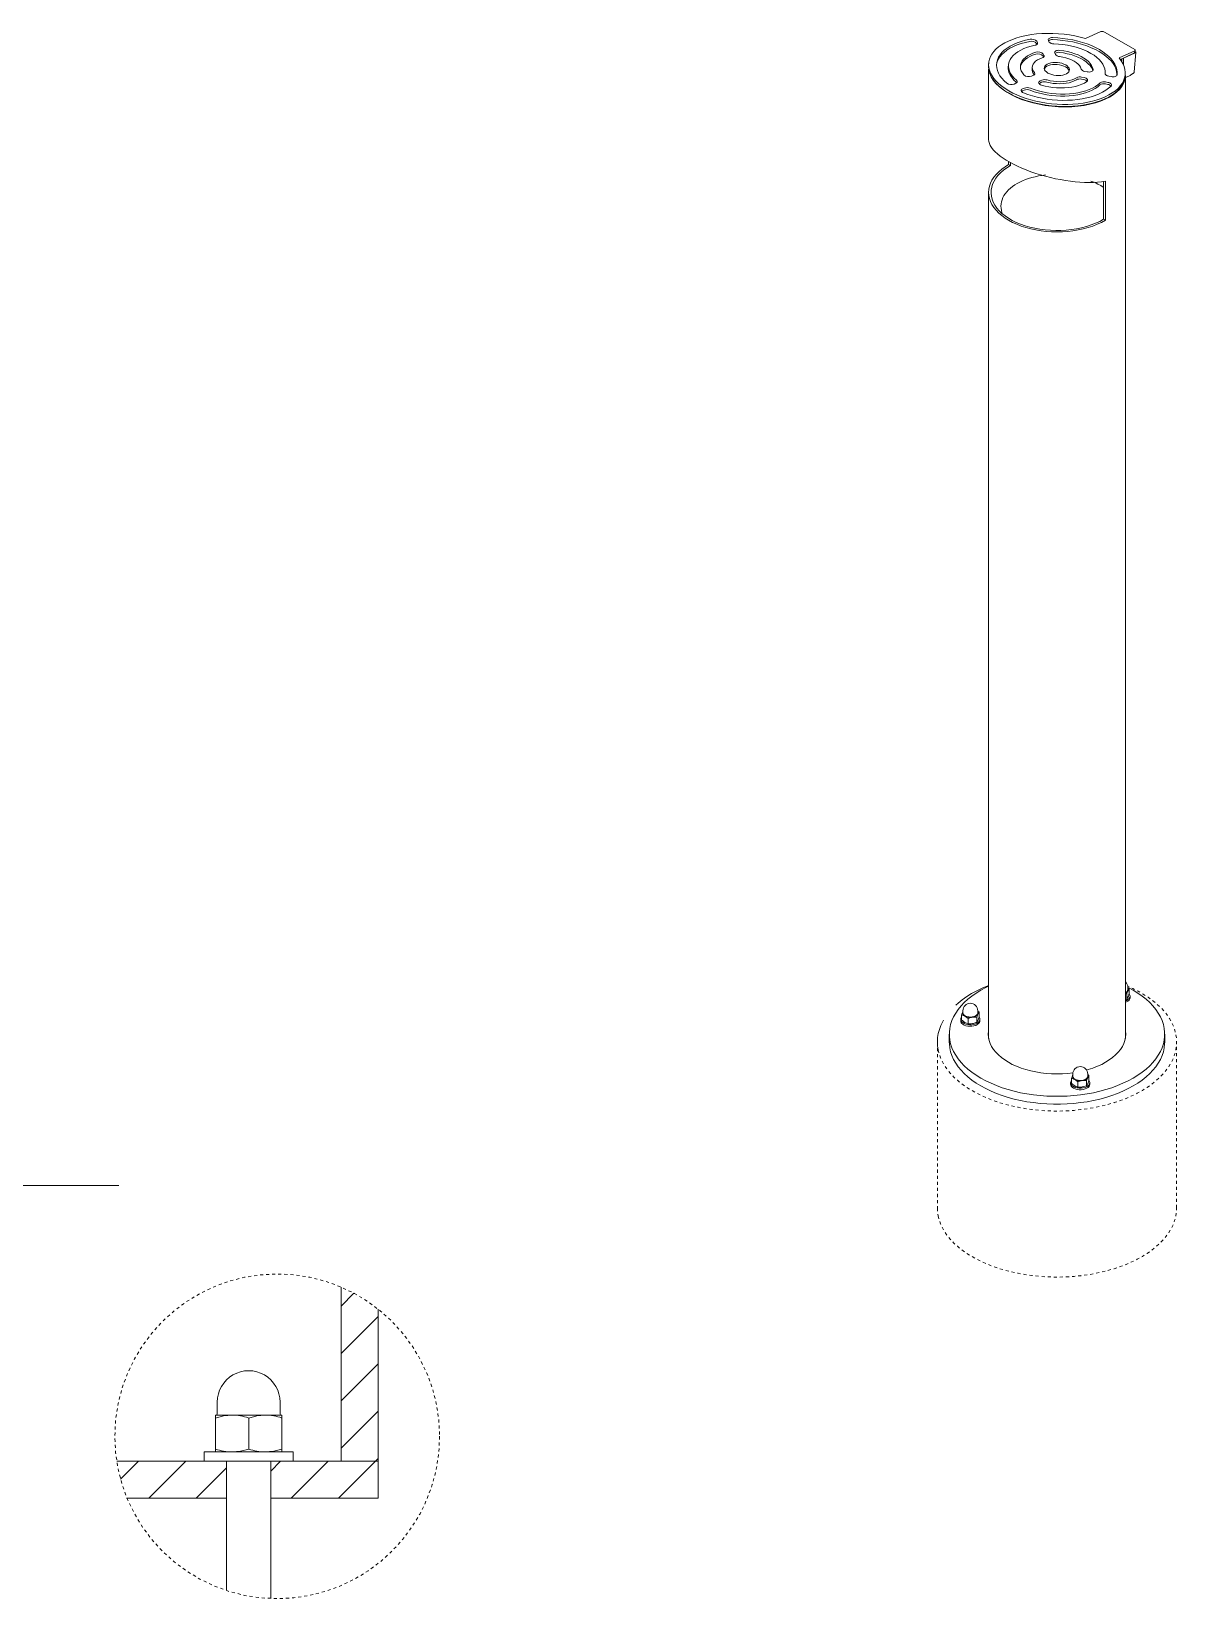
# Model space of a CAD drawing. Header units: inches. Extents: x -7.6 to 77.9, y -2.7 to 63.8.
# Drawn here: x 40.2 to 77.9, y 8 to 59.6 of the extents above; entities that cross this region are included whole.
import ezdxf

# ---------------------------------------------------------------- set-up
doc = ezdxf.new("R2010")
doc.units = ezdxf.units.IN
doc.linetypes.add('HIDDEN', pattern=[1.905, 1.27, -0.635])
doc.layers.add('ZANO_R', color=7, linetype='Continuous', lineweight=0)
doc.layers.add('ZANO_R_przerywana', color=250, linetype='HIDDEN', lineweight=0)

msp = doc.modelspace()

# ---------------------------------------------------------------- linework, layer by layer
at = {"layer": 'ZANO_R'}
for p, q in [((75.38351, 59.55541), (74.87152, 59.32172)), ((76.51539, 58.94253), (75.49892, 59.52933)), ((73.28438, 59.1291), (73.26876, 59.1599)), ((73.29548, 59.18589), (73.27455, 59.22716)), ((73.50881, 58.76534), (73.48688, 58.80857)), ((73.65336, 59.25623), (73.67429, 59.21496)), ((73.86569, 58.83765), (73.88762, 58.79442)), ((75.98458, 58.67916), (76.49657, 58.91285)), ((76.02174, 58.63151), (76.49078, 58.84559)), ((76.49049, 58.84223), (76.12527, 58.67519)), ((76.47803, 58.21975), (76.53343, 58.86293)), ((76.48244, 58.84687), (76.49049, 58.84223)), ((76.49078, 58.84559), (76.49657, 58.91285)), ((71.69188, 58.51085), (71.68608, 58.44359)), ((71.68942, 58.31073), (71.68942, 55.99597)), ((72.34272, 58.4548), (72.33693, 58.38753)), ((73.12687, 58.38726), (73.12108, 58.32)), ((73.49771, 58.70855), (73.48109, 58.74131)), ((76.06964, 58.65337), (76.06967, 58.56042)), ((76.12182, 58.67719), (76.12527, 58.67519)), ((76.12527, 58.67519), (76.12535, 58.45402)), ((72.52947, 57.82127), (72.58594, 57.84704)), ((73.10217, 58.08267), (73.16132, 58.10966)), ((73.18965, 58.12801), (73.18802, 58.13011)), ((73.43379, 57.88176), (73.37465, 57.85477)), ((73.43959, 57.94902), (73.38044, 57.92203)), ((74.82409, 57.96602), (74.74301, 57.98225)), ((74.82988, 58.03328), (74.7488, 58.04951)), ((74.84934, 58.23923), (74.93042, 58.22299)), ((75.5213, 58.16762), (75.52244, 58.18093)), ((75.60912, 57.80883), (75.53172, 57.82433)), ((75.61492, 57.87609), (75.53752, 57.89159)), ((75.63806, 58.08131), (75.71546, 58.06581)), ((76.17573, 58.0668), (76.18152, 58.13406)), ((76.18742, 26.41368), (76.18742, 58.10304)), ((76.25012, 58.05727), (76.32519, 58.09153)), ((76.35487, 58.10876), (76.432, 58.16306)), ((72.85841, 57.61914), (72.80194, 57.59337)), ((72.8642, 57.6864), (72.80774, 57.66063)), ((72.34814, 55.17428), (72.34814, 55.26615)), ((72.40379, 55.14215), (72.40379, 55.23473)), ((72.34814, 55.17428), (72.40379, 55.14215)), ((71.68942, 54.25623), (71.68942, 26.41368)), ((75.47305, 54.61456), (75.47305, 53.3703)), ((75.5287, 53.33817), (75.5287, 54.62349)), ((75.47305, 53.3703), (75.5287, 53.33817)), ((76.18742, 27.88275), (76.23426, 27.88343)), ((76.23426, 27.88343), (76.23426, 27.71188)), ((76.27136, 28.02651), (76.27136, 28.09496)), ((76.31071, 28.04813), (76.27136, 28.07787)), ((76.31071, 28.04813), (76.31071, 27.87658)), ((76.23426, 27.71188), (76.18742, 27.69851)), ((76.34023, 27.76238), (76.34023, 27.81379)), ((70.77272, 27.04999), (70.77272, 26.99857)), ((70.80225, 27.19606), (70.80225, 27.02451)), ((70.80225, 27.19606), (70.90667, 27.15443)), ((70.84159, 27.33115), (70.84159, 27.26271)), ((71.0111, 26.90394), (70.90667, 26.94557)), ((71.0111, 27.0755), (71.0111, 26.90394)), ((71.2964, 27.11963), (71.33462, 27.22063)), ((71.2964, 27.11963), (71.2964, 26.94807)), ((71.3335, 27.26271), (71.3335, 27.33115)), ((71.37284, 27.28433), (71.3335, 27.31407)), ((71.37284, 27.11277), (71.33462, 27.01177)), ((71.37284, 27.28433), (71.37284, 27.11277)), ((71.40237, 26.99857), (71.40237, 27.04999)), ((70.39669, 26.55759), (70.39669, 26.30052)), ((71.68942, 26.44443), (71.68663, 26.42906)), ((76.19021, 26.42906), (76.18742, 26.44443)), ((77.48015, 26.30052), (77.48015, 26.55759)), ((74.38749, 24.96323), (74.38749, 24.91181)), ((74.41701, 25.1093), (74.41701, 24.93775)), ((74.45636, 25.24439), (74.45636, 25.17595)), ((74.62587, 24.98874), (74.76851, 25.02946)), ((74.62587, 24.98874), (74.62587, 24.81718)), ((74.91116, 24.86131), (74.76851, 24.82059)), ((74.91116, 25.03287), (74.94939, 25.13387)), ((74.91116, 25.03287), (74.91116, 24.86131)), ((74.94826, 25.17595), (74.94826, 25.24439)), ((74.98761, 25.02601), (74.94939, 24.92501)), ((74.98761, 25.19757), (74.98761, 25.02601)), ((75.01713, 24.91181), (75.01713, 24.96323)), ((19.78365, 21.5819), (43.07655, 21.5819)), ((50.38921, 18.23861), (50.38921, 12.50727)), ((50.38921, 17.61315), (50.81172, 18.03565)), ((50.38921, 16.05387), (51.60466, 17.26931)), ((51.60466, 17.51547), (51.60466, 12.50727)), ((50.38921, 14.49458), (51.60466, 15.71002)), ((46.31748, 14.45198), (46.31748, 14.05696)), ((48.38373, 14.05696), (48.38373, 14.45198)), ((46.2567, 13.92887), (46.2567, 14.02657)), ((46.80365, 14.02657), (46.2567, 14.02657)), ((46.2567, 13.92887), (46.52467, 13.99976)), ((46.2567, 13.92887), (46.2567, 12.90883)), ((46.52467, 13.99976), (46.80365, 14.02657)), ((47.89755, 14.02657), (46.80365, 14.02657)), ((47.3506, 13.92887), (47.61857, 13.99976)), ((47.3506, 13.92887), (47.3506, 12.90883)), ((47.61857, 13.99976), (47.89755, 14.02657)), ((48.4445, 14.02657), (47.89755, 14.02657)), ((48.4445, 13.92887), (48.4445, 14.02657)), ((48.4445, 13.92887), (48.4445, 12.90883)), ((50.38921, 12.93529), (51.60466, 14.15074)), ((46.2567, 12.81113), (46.2567, 12.90883)), ((47.3506, 12.90883), (47.08264, 12.83795)), ((48.4445, 12.90883), (48.17653, 12.83795)), ((48.4445, 12.81113), (48.4445, 12.90883)), ((43.01069, 12.50999), (46.62134, 12.50727)), ((43.13651, 11.91973), (43.72664, 12.50986)), ((44.06789, 11.29182), (45.28453, 12.50847)), ((45.89207, 12.81113), (45.89207, 12.50727)), ((48.80913, 12.81113), (45.89207, 12.81113)), ((48.80913, 12.50727), (45.89207, 12.50727)), ((46.62134, 11.29182), (46.62134, 12.50727)), ((46.62134, 12.50727), (46.62134, 8.25217)), ((47.08264, 12.83795), (46.80365, 12.81113)), ((48.17653, 12.83795), (47.89755, 12.81113)), ((48.07987, 11.29182), (48.07987, 12.50727)), ((48.07987, 12.50727), (51.60466, 12.50727)), ((48.07987, 12.50727), (48.07987, 7.98908)), ((48.07987, 12.18524), (48.4019, 12.50727)), ((48.74574, 11.29182), (49.96119, 12.50727)), ((48.80913, 12.50727), (48.80913, 12.81113)), ((50.30503, 11.29182), (51.52047, 12.50727)), ((51.60466, 12.50727), (50.38921, 12.50727)), ((51.52047, 12.50727), (51.60466, 12.59145)), ((45.62717, 11.29182), (46.62134, 12.28599)), ((46.62134, 11.29182), (43.3269, 11.29182)), ((51.60466, 11.29182), (48.07987, 11.29182))]:
    msp.add_line(p, q, dxfattribs=at)
at = {"layer": 'ZANO_R', "flags": 128}
for points in [[(74.87152, 59.32172), (74.70193, 59.36708), (74.52751, 59.4056), (74.34939, 59.43704), (74.16871, 59.46119), (73.98663, 59.47789), (73.80434, 59.48704), (73.62301, 59.48858), (73.4438, 59.4825), (73.26787, 59.46884), (73.09636, 59.44769), (72.93036, 59.41918), (72.77095, 59.38349), (72.61917, 59.34086), (72.47597, 59.29156), (72.3423, 59.23592)], [(73.79391, 59.3495), (73.7599, 59.34844), (73.72807, 59.34348), (73.69996, 59.33485), (73.67695, 59.32298), (73.66014, 59.30843), (73.65035, 59.29191), (73.64805, 59.27423), (73.65336, 59.25623)], [(75.91233, 58.12656), (75.91603, 58.2137), (75.90532, 58.3016), (75.88028, 58.38962), (75.84108, 58.47712), (75.78802, 58.56346), (75.72148, 58.64802), (75.64194, 58.73018), (75.54998, 58.80934), (75.44627, 58.88493), (75.33157, 58.9564), (75.2067, 59.02324), (75.07257, 59.08494), (74.93016, 59.14108), (74.7805, 59.19123), (74.62468, 59.23504), (74.46384, 59.27219), (74.29913, 59.3024), (74.13176, 59.32546), (73.96295, 59.34119), (73.79391, 59.3495)], [(72.3423, 59.23592), (72.22311, 59.17645), (72.11445, 59.11168), (72.01701, 59.04202), (71.93138, 58.9679), (71.85808, 58.88977), (71.79758, 58.80811), (71.75024, 58.72344), (71.71635, 58.63626), (71.69612, 58.54711), (71.68969, 58.45656), (71.69708, 58.36515), (71.71826, 58.27344), (71.75309, 58.18202), (71.80135, 58.09143), (71.86276, 58.00223), (71.93692, 57.91498), (72.02339, 57.83022), (72.12163, 57.74846), (72.23104, 57.67021), (72.35094, 57.59596), (72.48058, 57.52615), (72.61918, 57.46123), (72.76588, 57.40159), (72.91977, 57.3476), (73.07991, 57.29958), (73.2453, 57.25785), (73.41493, 57.22266), (73.58775, 57.19421), (73.7627, 57.17269), (73.93869, 57.15824), (74.11465, 57.15093), (74.28948, 57.15082), (74.46211, 57.1579), (74.63148, 57.17214), (74.79654, 57.19343), (74.95628, 57.22166), (75.1097, 57.25665), (75.25586, 57.29819), (75.39387, 57.346), (75.52286, 57.39981)], [(73.05346, 59.29266), (72.9052, 59.26001), (72.76441, 59.2205), (72.6321, 59.17444), (72.50924, 59.12216), (72.39672, 59.06403), (72.29536, 59.00049), (72.2059, 58.93198), (72.12898, 58.85901), (72.06516, 58.78211), (72.01491, 58.70183), (71.9786, 58.61877), (71.95648, 58.53352), (71.94871, 58.4467), (71.95537, 58.35895), (71.97638, 58.2709), (72.01161, 58.18319), (72.0608, 58.09646), (72.12358, 58.01133), (72.19951, 57.92844), (72.28803, 57.84837)], [(73.04767, 59.2254), (72.89941, 59.19275), (72.75861, 59.15324), (72.62631, 59.10718), (72.50345, 59.0549), (72.39093, 58.99677), (72.28957, 58.93322), (72.2001, 58.86472), (72.12318, 58.79175), (72.05937, 58.71485), (72.00912, 58.63457), (71.9728, 58.55151), (71.95068, 58.46626), (71.94883, 58.45484)], [(72.60553, 57.9478), (72.52913, 58.01883), (72.46506, 58.0925), (72.41387, 58.16814), (72.37602, 58.24509), (72.35185, 58.32269), (72.34155, 58.40024), (72.34524, 58.47707), (72.36286, 58.5525), (72.39427, 58.62588), (72.4392, 58.69654), (72.49724, 58.76388), (72.56788, 58.8273), (72.65051, 58.88625), (72.74441, 58.9402), (72.84874, 58.98869), (72.96259, 59.03129), (73.08496, 59.06762), (73.21477, 59.09737)], [(73.24538, 58.86912), (73.14357, 58.83436), (73.05094, 58.79359), (72.96857, 58.74728), (72.8974, 58.69598), (72.83828, 58.64028), (72.79188, 58.58083), (72.75876, 58.51833), (72.73928, 58.45349), (72.73369, 58.38707), (72.74204, 58.31985), (72.76424, 58.25261), (72.80003, 58.18612), (72.84899, 58.12117)], [(73.23959, 58.80186), (73.13778, 58.7671), (73.04515, 58.72632), (72.96277, 58.68002), (72.89161, 58.62872), (72.83249, 58.57302), (72.78609, 58.51357), (72.75296, 58.45106), (72.73369, 58.38724)], [(73.21477, 59.09737), (73.23757, 59.1032), (73.25764, 59.11111), (73.2744, 59.12086), (73.28736, 59.13217), (73.29613, 59.1447), (73.30048, 59.15809), (73.30026, 59.17196), (73.29548, 59.18589)], [(75.91063, 58.11889), (75.91024, 58.14644), (75.89953, 58.23434), (75.87448, 58.32236), (75.83529, 58.40986), (75.78223, 58.4962), (75.71569, 58.58076), (75.63615, 58.66292), (75.54419, 58.74208), (75.44048, 58.81767), (75.32578, 58.88914), (75.20091, 58.95598), (75.06678, 59.01768), (74.92437, 59.07382), (74.77471, 59.12397), (74.61889, 59.16778), (74.45805, 59.20493), (74.29334, 59.23514), (74.12597, 59.25819), (73.95715, 59.27393), (73.78812, 59.28223)], [(73.8354, 59.145), (73.98453, 59.13667), (74.13321, 59.12114), (74.28012, 59.09856), (74.42398, 59.06912), (74.56352, 59.03308), (74.69752, 58.99076), (74.82481, 58.94253), (74.94425, 58.88882), (75.05482, 58.83009), (75.15552, 58.76686), (75.24548, 58.69968), (75.32391, 58.62916), (75.39013, 58.55589), (75.44353, 58.48054), (75.48367, 58.40376), (75.51019, 58.32623), (75.52285, 58.24862), (75.52154, 58.17162)], [(74.02996, 58.92934), (73.99247, 58.93097), (73.95639, 58.92793), (73.92379, 58.92039), (73.89652, 58.9088), (73.87615, 58.8938), (73.86383, 58.87626), (73.86028, 58.85718), (73.86569, 58.83765)], [(75.11507, 58.25796), (75.1031, 58.29608), (75.07129, 58.36287), (75.02616, 58.42835), (74.96824, 58.49177), (74.89821, 58.55238), (74.81688, 58.60948), (74.7252, 58.66241), (74.62423, 58.71055), (74.51515, 58.75333), (74.39922, 58.79027), (74.2778, 58.82094), (74.1523, 58.84497), (74.02417, 58.86208)], [(75.12703, 58.29602), (75.1089, 58.36334), (75.07708, 58.43013), (75.03195, 58.49561), (74.97403, 58.55903), (74.904, 58.61964), (74.82267, 58.67674), (74.73099, 58.72967), (74.63002, 58.77781), (74.52094, 58.82059), (74.40501, 58.85753), (74.28359, 58.8882), (74.15809, 58.91223), (74.02996, 58.92934)], [(71.68608, 58.44359), (71.6839, 58.3893), (71.69129, 58.29789), (71.71247, 58.20618), (71.74729, 58.11476), (71.79556, 58.02416), (71.85696, 57.93497), (71.93113, 57.84772), (72.0176, 57.76296), (72.11584, 57.6812), (72.22525, 57.60295), (72.34514, 57.52869), (72.47479, 57.45889), (72.61339, 57.39397), (72.76009, 57.33433), (72.91398, 57.28033), (73.07411, 57.23232), (73.23951, 57.19059), (73.40914, 57.15539), (73.58196, 57.12695), (73.7569, 57.10543), (73.9329, 57.09098), (74.10885, 57.08367), (74.28369, 57.08356), (74.45632, 57.09064), (74.62569, 57.10487), (74.79075, 57.12617), (74.95048, 57.1544), (75.1039, 57.18939), (75.25007, 57.23092), (75.38807, 57.27874), (75.51707, 57.33255)], [(72.59974, 57.88054), (72.52334, 57.95157), (72.45926, 58.02524), (72.40808, 58.10088), (72.37023, 58.17783), (72.34605, 58.25543), (72.33576, 58.33298), (72.33693, 58.38753)], [(73.19382, 58.19737), (73.15713, 58.25235), (73.13443, 58.30851), (73.12612, 58.36484), (73.13234, 58.42032), (73.15299, 58.47396), (73.1877, 58.52478), (73.23584, 58.57187), (73.29653, 58.61438), (73.3687, 58.65155), (73.45102, 58.6827)], [(73.45102, 58.6827), (73.46873, 58.68952), (73.48395, 58.69777), (73.49634, 58.70726), (73.50564, 58.71779), (73.51163, 58.72912), (73.51418, 58.741), (73.51323, 58.75317), (73.50881, 58.76534)], [(73.64061, 58.1846), (73.69952, 58.15573), (73.76637, 58.13238), (73.83888, 58.11534), (73.91459, 58.10521), (73.9909, 58.10231), (74.06523, 58.10676), (74.13504, 58.11839), (74.19796, 58.13682), (74.25184, 58.16141), (74.29485, 58.19133), (74.32552, 58.22556), (74.34281, 58.26293), (74.34613, 58.30218), (74.33537, 58.34195), (74.31089, 58.38091), (74.27353, 58.41772), (74.22456, 58.45113), (74.16564, 58.48), (74.09879, 58.50335), (74.02628, 58.52039), (73.95058, 58.53052), (73.87426, 58.53342), (73.79993, 58.52897), (73.73012, 58.51734), (73.6672, 58.49891), (73.61332, 58.47432), (73.57032, 58.4444), (73.53964, 58.41017), (73.52235, 58.3728), (73.51903, 58.33355), (73.5298, 58.29378), (73.55427, 58.25482), (73.59163, 58.21801), (73.64061, 58.1846)], [(74.33812, 58.24906), (74.32957, 58.27469), (74.3051, 58.31365), (74.26773, 58.35046), (74.21876, 58.38387), (74.15985, 58.41274), (74.093, 58.43609), (74.02049, 58.45313), (73.94478, 58.46326), (73.86847, 58.46616), (73.79414, 58.46171), (73.72433, 58.45008), (73.66141, 58.43165), (73.60753, 58.40706), (73.56452, 58.37714), (73.53385, 58.34291), (73.52125, 58.31941)], [(74.02178, 58.72651), (74.12836, 58.70986), (74.2314, 58.68614), (74.32906, 58.65578), (74.41958, 58.61933), (74.50131, 58.57745), (74.57279, 58.53089), (74.63273, 58.48048), (74.68004, 58.42715), (74.71388, 58.37184), (74.73364, 58.31556)], [(74.93042, 58.22299), (74.96758, 58.21795), (75.00491, 58.21753), (75.04028, 58.22176), (75.07168, 58.23039), (75.0973, 58.24294), (75.11569, 58.25868), (75.12579, 58.27672), (75.12703, 58.29602)], [(75.52286, 57.39981), (75.64616, 57.46145), (75.75828, 57.52869), (75.8585, 57.60109), (75.94618, 57.67818), (76.02075, 57.75947), (76.08174, 57.84443), (76.12874, 57.93252), (76.16145, 58.02317), (76.17967, 58.11579), (76.18328, 58.2098), (76.17225, 58.30457), (76.14665, 58.3995), (76.10665, 58.49398), (76.05251, 58.5874), (75.98458, 58.67916)], [(72.58594, 57.84704), (72.60314, 57.85657), (72.6166, 57.8677), (72.62593, 57.88009), (72.63084, 57.8934), (72.63121, 57.90722), (72.62701, 57.92117), (72.61836, 57.93483), (72.60553, 57.9478)], [(72.61426, 57.86539), (72.61257, 57.86757), (72.59974, 57.88054)], [(75.35102, 57.79353), (75.27829, 57.73083), (75.19369, 57.6727), (75.09796, 57.61964), (74.99195, 57.57212), (74.87658, 57.53056), (74.75287, 57.49533), (74.62191, 57.46673), (74.48484, 57.44501), (74.34286, 57.43037), (74.19724, 57.42294), (74.04923, 57.42277), (73.90016, 57.42988), (73.75131, 57.44419), (73.60401, 57.46559), (73.45954, 57.49388), (73.31918, 57.52882), (73.18415, 57.5701), (73.05565, 57.61735)], [(75.35681, 57.86079), (75.28408, 57.79809), (75.19948, 57.73996), (75.10376, 57.6869), (74.99774, 57.63938), (74.88238, 57.59782), (74.75867, 57.56259), (74.6277, 57.53399), (74.49063, 57.51227), (74.34866, 57.49763), (74.20303, 57.4902), (74.05503, 57.49003), (73.90595, 57.49714), (73.7571, 57.51145), (73.6098, 57.53285), (73.46533, 57.56114), (73.32497, 57.59608), (73.18994, 57.63736), (73.06144, 57.68461)], [(73.16132, 58.10966), (73.17656, 58.1179), (73.18898, 58.12739), (73.19831, 58.13791), (73.20432, 58.14924), (73.2069, 58.16112), (73.20598, 58.17328), (73.20159, 58.18545), (73.19382, 58.19737)], [(73.38044, 57.92203), (73.35735, 57.9082), (73.34194, 57.8915), (73.33508, 57.87286), (73.33718, 57.85337), (73.3481, 57.83413), (73.36723, 57.81623), (73.39347, 57.80071), (73.42533, 57.78845)], [(73.37465, 57.85477), (73.35156, 57.84094), (73.34632, 57.83642)], [(73.42533, 57.78845), (73.54527, 57.7559), (73.66972, 57.72988), (73.79723, 57.7107), (73.92631, 57.69859), (74.05546, 57.69367), (74.18319, 57.69602), (74.308, 57.7056), (74.42844, 57.7223), (74.54312, 57.74593), (74.65069, 57.77621), (74.74991, 57.81279), (74.83962, 57.85525), (74.91879, 57.90309)], [(74.57635, 57.96245), (74.50646, 57.92413), (74.42612, 57.89168), (74.33677, 57.86571), (74.24003, 57.84668), (74.13765, 57.83493), (74.03146, 57.83067), (73.92339, 57.83398), (73.81538, 57.84481), (73.70937, 57.86294), (73.60729, 57.88807)], [(74.58215, 58.02972), (74.51225, 57.99139), (74.43191, 57.95894), (74.34256, 57.93297), (74.24583, 57.91394), (74.14344, 57.90219), (74.03725, 57.89793), (73.92918, 57.90124), (73.82117, 57.91207), (73.71517, 57.93021), (73.61308, 57.95533)], [(74.91879, 57.90309), (74.93629, 57.91913), (74.94541, 57.93737), (74.94563, 57.95674), (74.93694, 57.97616), (74.91984, 57.9945), (74.89531, 58.01073), (74.86474, 58.0239), (74.82988, 58.03328)], [(75.51707, 57.33255), (75.64037, 57.39419), (75.75249, 57.46143), (75.85271, 57.53383), (75.94039, 57.61092), (76.01496, 57.69221), (76.07594, 57.77717), (76.12294, 57.86526), (76.15566, 57.95591), (76.17388, 58.04853), (76.17573, 58.0668)], [(75.52154, 58.17162), (75.52233, 58.15772), (75.52768, 58.14381), (75.53741, 58.13029), (75.55125, 58.11755), (75.56879, 58.10597), (75.58952, 58.09588), (75.61283, 58.08758), (75.63806, 58.08131)], [(75.7158, 57.75573), (75.72744, 57.77182), (75.73167, 57.78928), (75.72829, 57.80728), (75.71745, 57.82493), (75.6997, 57.84139), (75.67588, 57.85584), (75.64715, 57.8676), (75.61492, 57.87609)], [(75.71546, 58.06581), (75.74965, 58.061), (75.78413, 58.0601), (75.81723, 58.06316), (75.84735, 58.07003), (75.87302, 58.08038), (75.893, 58.09369), (75.90632, 58.10934), (75.91233, 58.12656)], [(72.80774, 57.66063), (72.7862, 57.64801), (72.77111, 57.63289), (72.7632, 57.616), (72.76284, 57.59815), (72.77006, 57.58022), (72.7845, 57.56307), (72.80547, 57.54754), (72.83195, 57.53438)], [(72.80194, 57.59337), (72.78041, 57.58075), (72.77361, 57.57502)], [(72.83195, 57.53438), (72.97651, 57.47989), (73.12802, 57.43149), (73.28537, 57.38953), (73.44742, 57.35431), (73.613, 57.3261), (73.7809, 57.30509), (73.94991, 57.29144), (74.11878, 57.28525), (74.28631, 57.28656), (74.45126, 57.29536), (74.61245, 57.31159), (74.7687, 57.33513), (74.91887, 57.36581), (75.06187, 57.40341), (75.19668, 57.44765), (75.32229, 57.49822), (75.43781, 57.55474), (75.5424, 57.6168), (75.63529, 57.68396), (75.7158, 57.75573)], [(75.5287, 53.33817), (75.39903, 53.26897), (75.26035, 53.20586), (75.11352, 53.14923), (74.95945, 53.09941), (74.79908, 53.05673), (74.6334, 53.02145), (74.46344, 52.99378), (74.29024, 52.97389), (74.11488, 52.96191), (73.93842, 52.95791), (73.76197, 52.96191), (73.5866, 52.97389), (73.4134, 52.99378), (73.24344, 53.02145), (73.07777, 53.05673), (72.9174, 53.09941), (72.76332, 53.14923), (72.61649, 53.20586), (72.47781, 53.26897), (72.34814, 53.33817), (72.22827, 53.41303), (72.11894, 53.49309), (72.02083, 53.57785), (71.93455, 53.6668), (71.86062, 53.75938), (71.79949, 53.85502), (71.75156, 53.95314), (71.71711, 54.05312), (71.69635, 54.15436), (71.68942, 54.25623), (71.69635, 54.35809), (71.71711, 54.45933), (71.75156, 54.55931), (71.79949, 54.65743), (71.86062, 54.75307), (71.93455, 54.84565), (72.02083, 54.9346), (72.11894, 55.01936), (72.22827, 55.09942), (72.34814, 55.17428)], [(75.47305, 53.3703), (75.34459, 53.30189), (75.20701, 53.23966), (75.0612, 53.18403), (74.90811, 53.13535), (74.74873, 53.09394), (74.58409, 53.06007), (74.41527, 53.03396), (74.24335, 53.01577), (74.06946, 53.00563), (73.89472, 53.00359), (73.72026, 53.00969), (73.54721, 53.02386), (73.37671, 53.04603), (73.20984, 53.07605), (73.0477, 53.11372), (72.89134, 53.1588), (72.74177, 53.211), (72.59996, 53.26998), (72.46683, 53.33535), (72.34324, 53.40669), (72.23, 53.48355), (72.12784, 53.56541), (72.03742, 53.65176), (71.95933, 53.74203), (71.89407, 53.83563), (71.84208, 53.93195), (71.80368, 54.03039), (71.77912, 54.13028), (71.76857, 54.231), (71.77209, 54.33187), (71.78965, 54.43226), (71.82116, 54.5315), (71.8664, 54.62896), (71.92507, 54.724), (71.9968, 54.81601), (72.08112, 54.90439), (72.17749, 54.98856), (72.28528, 55.06799), (72.40379, 55.14215)], [(71.68942, 28.13707), (71.59623, 28.09126), (71.43404, 28.00334), (71.28173, 27.90971), (71.1399, 27.81074), (71.00912, 27.70682), (70.8899, 27.59837), (70.78271, 27.48582), (70.68798, 27.3696), (70.60607, 27.25017), (70.53732, 27.12801), (70.48198, 27.0036), (70.44029, 26.87743), (70.41241, 26.75), (70.39844, 26.62181), (70.39844, 26.49337), (70.41241, 26.36517), (70.44029, 26.23774), (70.48198, 26.11157), (70.53732, 25.98716), (70.60607, 25.86501), (70.68798, 25.74558), (70.78271, 25.62936), (70.8899, 25.5168), (71.00912, 25.40835), (71.1399, 25.30444), (71.28173, 25.20547), (71.43404, 25.11184)], [(71.43404, 25.11184), (71.59623, 25.02391), (71.76767, 24.94204), (71.94767, 24.86654), (72.13553, 24.79772), (72.33051, 24.73584), (72.53183, 24.68115), (72.7387, 24.63386), (72.95031, 24.59417), (73.16582, 24.56223), (73.38437, 24.53816), (73.60511, 24.52206), (73.82717, 24.514), (74.04967, 24.514), (74.27173, 24.52206), (74.49247, 24.53816), (74.71103, 24.56223), (74.92653, 24.59417), (75.13814, 24.63386), (75.34501, 24.68115), (75.54633, 24.73584), (75.74131, 24.79772), (75.92917, 24.86654), (76.10917, 24.94204), (76.28061, 25.02391), (76.4428, 25.11184), (76.59511, 25.20547), (76.73694, 25.30444), (76.86772, 25.40835), (76.98694, 25.5168), (77.09413, 25.62936), (77.18886, 25.74558), (77.27077, 25.86501), (77.33952, 25.98716), (77.39486, 26.11157), (77.43655, 26.23774), (77.46443, 26.36517), (77.47841, 26.49337), (77.47841, 26.62181), (77.46443, 26.75), (77.43655, 26.87743), (77.39486, 27.0036), (77.33952, 27.12801), (77.27077, 27.25017), (77.18886, 27.3696), (77.09413, 27.48582), (76.98694, 27.59837), (76.86772, 27.70682), (76.73694, 27.81074), (76.59511, 27.90971), (76.4428, 28.00334), (76.28061, 28.09126), (76.27136, 28.09596)], [(76.18742, 27.65796), (76.22131, 27.67153), (76.26971, 27.69916), (76.30668, 27.73216), (76.33051, 27.76898), (76.34006, 27.80789), (76.3349, 27.84707), (76.31527, 27.8847), (76.31071, 27.89063)], [(76.18282, 27.60499), (76.22131, 27.62011), (76.26971, 27.64775), (76.30668, 27.68075), (76.33051, 27.71756), (76.34006, 27.75647), (76.34023, 27.76238)], [(70.83761, 26.93948), (70.8846, 26.91104), (70.94109, 26.88911), (71.00442, 26.87469), (71.07164, 26.86848), (71.1396, 26.87074), (71.20513, 26.8814), (71.26516, 26.89993), (71.31688, 26.92548), (71.35789, 26.95685), (71.38625, 26.99258), (71.40064, 27.03099), (71.4004, 27.07029), (71.38552, 27.10864), (71.37284, 27.12682)], [(70.83761, 26.88807), (70.8846, 26.85963), (70.94109, 26.83769), (71.00442, 26.82328), (71.07164, 26.81706), (71.1396, 26.81933), (71.20513, 26.82998), (71.26516, 26.84852), (71.31688, 26.87407), (71.35789, 26.90544), (71.38625, 26.94116), (71.40064, 26.97958), (71.40237, 26.99857)], [(71.15242, 27.11907), (71.09259, 27.11417), (71.03247, 27.11767), (70.97554, 27.12939), (70.92513, 27.14862), (70.88415, 27.17426), (70.855, 27.20482), (70.83936, 27.23852), (70.83814, 27.2734), (70.84159, 27.28681)], [(70.84159, 27.26271), (70.84403, 27.24276), (70.85938, 27.20969), (70.88798, 27.17971), (70.92819, 27.15455), (70.97765, 27.13568), (71.03351, 27.12419), (71.0925, 27.12075), (71.1512, 27.12556)], [(71.1512, 27.12556), (71.20621, 27.13834), (71.25432, 27.15835), (71.29273, 27.18442), (71.31923, 27.21504), (71.33225, 27.24843), (71.3335, 27.26271)], [(71.3335, 27.28681), (71.33573, 27.27918), (71.33695, 27.2443), (71.32367, 27.21027), (71.29667, 27.17906), (71.25752, 27.15249), (71.20849, 27.13209), (71.15242, 27.11907)], [(71.68942, 26.7015), (71.68262, 26.66008), (71.67565, 26.55759), (71.68262, 26.4551), (71.70351, 26.35324), (71.73817, 26.25265), (71.7864, 26.15393), (71.84789, 26.0577), (71.92227, 25.96455), (72.00909, 25.87506), (72.1078, 25.78978), (72.21779, 25.70923), (72.3384, 25.63391)], [(74.90906, 25.3776), (74.9657, 25.39369), (75.12072, 25.44381), (75.26845, 25.50079), (75.40797, 25.56429), (75.53844, 25.63391), (75.65905, 25.70923), (75.76904, 25.78978), (75.86775, 25.87506), (75.95457, 25.96455), (76.02895, 26.0577), (76.09045, 26.15393), (76.13867, 26.25265), (76.17334, 26.35324), (76.19422, 26.4551), (76.20119, 26.55759), (76.19422, 26.66008), (76.18742, 26.7015)], [(70.39669, 26.30052), (70.39844, 26.2363), (70.41241, 26.10811), (70.44029, 25.98068), (70.48198, 25.85451), (70.53732, 25.7301), (70.60607, 25.60794), (70.68798, 25.48852), (70.78271, 25.3723), (70.8899, 25.25974), (71.00912, 25.15129), (71.1399, 25.04738), (71.28173, 24.94841), (71.43404, 24.85477)], [(71.43404, 24.85477), (71.59623, 24.76685), (71.76767, 24.68497), (71.94767, 24.60948), (72.13553, 24.54065), (72.33051, 24.47877), (72.53183, 24.42408), (72.7387, 24.3768), (72.95031, 24.33711), (73.16582, 24.30517), (73.38437, 24.2811), (73.60511, 24.265), (73.82717, 24.25693), (74.04967, 24.25693), (74.27173, 24.265), (74.49247, 24.2811), (74.71103, 24.30517), (74.92653, 24.33711), (75.13814, 24.3768), (75.34501, 24.42408), (75.54633, 24.47877), (75.74131, 24.54065), (75.92917, 24.60948), (76.10917, 24.68497), (76.28061, 24.76685), (76.4428, 24.85477), (76.59511, 24.94841), (76.73694, 25.04738), (76.86772, 25.15129), (76.98694, 25.25974), (77.09413, 25.3723), (77.18886, 25.48852), (77.27077, 25.60794), (77.33952, 25.7301), (77.39486, 25.85451), (77.43655, 25.98068), (77.46443, 26.10811), (77.47841, 26.2363), (77.48015, 26.30052)], [(72.3384, 25.63391), (72.46887, 25.56429), (72.6084, 25.50079), (72.75613, 25.44381), (72.91114, 25.39369), (73.07249, 25.35075), (73.23919, 25.31525), (73.41019, 25.28741), (73.58445, 25.2674), (73.76089, 25.25534), (73.93842, 25.25132), (74.11596, 25.25534), (74.2924, 25.2674), (74.45999, 25.28649)], [(74.38749, 24.91181), (74.39093, 24.885), (74.4082, 24.84699), (74.43921, 24.812), (74.48253, 24.78169), (74.53612, 24.75746), (74.59749, 24.74044), (74.66376, 24.73144), (74.73182, 24.73087), (74.79851, 24.73876), (74.8607, 24.75475), (74.91549, 24.77808), (74.96031, 24.80766), (74.99306, 24.84211)], [(74.41701, 25.04006), (74.40021, 25.01437), (74.38823, 24.97569), (74.39093, 24.93642), (74.4082, 24.8984), (74.43921, 24.86342), (74.48253, 24.8331), (74.53612, 24.80887), (74.59749, 24.79185), (74.66376, 24.78285), (74.73182, 24.78228), (74.79851, 24.79018), (74.8607, 24.80616), (74.91549, 24.82949), (74.96031, 24.85907), (74.99306, 24.89352), (74.99306, 24.89352)], [(74.94826, 25.20005), (74.95253, 25.18083), (74.94888, 25.146), (74.9309, 25.1127), (74.89964, 25.08284), (74.85691, 25.05818), (74.80519, 25.04013), (74.7475, 25.02975), (74.68718, 25.02764), (74.62773, 25.03393), (74.57263, 25.04825), (74.52506, 25.06976), (74.48779, 25.09722), (74.46299, 25.12904), (74.45209, 25.16335), (74.45574, 25.19818), (74.45636, 25.20005)], [(74.45636, 25.17595), (74.45681, 25.16737), (74.46749, 25.1337), (74.49183, 25.10249), (74.5284, 25.07555), (74.57507, 25.05444), (74.62914, 25.04039), (74.68746, 25.03422), (74.74665, 25.03629), (74.80325, 25.04647), (74.85399, 25.06418), (74.89592, 25.08838), (74.9266, 25.11767), (74.94424, 25.15035), (74.94826, 25.17595)], [(74.99306, 24.84211), (75.01222, 24.87982), (75.01713, 24.91181)]]:
    msp.add_lwpolyline(points, dxfattribs=at)
at = {"layer": 'ZANO_R'}
for points in [[(73.56523, 54.82947), (73.44785, 54.81505), (73.3328, 54.7963), (73.22054, 54.77331), (73.1115, 54.74615), (73.00612, 54.71494), (72.90483, 54.6798), (72.808, 54.64086), (72.71603, 54.59829), (72.62929, 54.55224), (72.5481, 54.5029), (72.4728, 54.45048), (72.40368, 54.39516), (72.34101, 54.33717), (72.28505, 54.27675), (72.236, 54.21412), (72.19407, 54.14954), (72.15942, 54.08325), (72.13219, 54.01553), (72.11248, 53.94664), (72.10037, 53.87685), (72.09591, 53.80643), (72.09912, 53.73567), (72.10999, 53.66484), (72.12847, 53.59423), (72.14395, 53.5525)], [(75.4619, 54.4245), (75.37603, 54.47833), (75.28489, 54.52916), (75.18883, 54.57679), (75.0491, 54.62942)], [(51.60466, 12.50727), (51.60466, 11.29182)]]:
    msp.add_lwpolyline(points, dxfattribs=at)
for centre, radius, start, end in [((73.10449, 59.01131), 0.2215, 42.129889, 104.862425), ((73.11028, 59.07857), 0.2215, 42.129889, 104.862425), ((73.31407, 58.58705), 0.22736, 42.726918, 109.123578), ((73.31987, 58.65431), 0.22736, 42.726918, 109.123578), ((73.76856, 59.10371), 0.17959, 83.748035, 127.724874), ((73.82297, 59.33687), 0.19227, 219.347898, 273.70631), ((73.98784, 58.66798), 0.19748, 79.399348, 126.275394), ((74.02608, 58.90148), 0.17503, 217.711891, 268.591803), ((73.38393, 58.30593), 0.26323, 176.935526, 221.905787), ((74.85787, 58.37802), 0.13905, 206.689136, 266.483348), ((72.43415, 58.06104), 0.25802, 235.508279, 291.680889), ((73.0073, 58.31047), 0.24677, 230.095399, 292.611289), ((73.52971, 57.63275), 0.26685, 73.099321, 111.066547), ((73.53551, 57.70001), 0.26685, 73.099321, 111.066547), ((74.68637, 57.74772), 0.24128, 76.422833, 117.126959), ((74.69216, 57.81498), 0.24128, 76.422833, 117.126959), ((74.80102, 57.79274), 0.1748, 42.788565, 82.41609), ((75.47453, 57.61434), 0.21764, 74.765566, 124.578657), ((75.48033, 57.6816), 0.21764, 74.765566, 124.578657), ((75.58764, 57.63864), 0.17155, 42.386319, 82.807136), ((76.20321, 58.14903), 0.10306, 261.189883, 297.078497), ((76.24711, 58.26028), 0.18594, 294.830822, 305.419646), ((72.95474, 57.3667), 0.2702, 68.072564, 110.88804), ((72.96054, 57.43396), 0.2702, 68.072564, 110.88804), ((76.02541, 28.09496), 0.24595, 0, 48.797779), ((76.14793, 28.03083), 0.125, 288.415705, 9.104544), ((76.14479, 28.03957), 0.12725, 289.575689, 354.108196), ((76.12023, 28.06914), 0.17423, 292.684676, 330.912817), ((76.19134, 28.02268), 0.0897, 334.766544, 26.86579), ((71.08755, 27.33115), 0.24595, 0, 180), ((70.90984, 27.00478), 0.13726, 182.591358, 238.246779), ((70.90104, 27.04846), 0.1261, 141.578154, 239.799525), ((70.9465, 27.2596), 0.11246, 160.538998, 249.257925), ((71.08711, 27.50317), 0.39265, 242.642825, 279.771097), ((71.13976, 27.34931), 0.23351, 273.433502, 326.561121), ((71.25348, 27.25887), 0.0897, 334.766544, 26.86579), ((74.70231, 25.24439), 0.24595, 0, 180), ((74.56127, 25.17284), 0.11246, 160.538998, 249.257925), ((74.70188, 25.41641), 0.39265, 242.642825, 279.771097), ((74.75453, 25.26255), 0.23351, 273.433502, 326.561121), ((74.86824, 25.17211), 0.0897, 334.766544, 26.86579), ((74.90143, 24.96349), 0.11529, 322.636496, 41.622407), ((47.3506, 14.45198), 1.03312, 359.999731, 180.000269), ((46.28709, 14.05697), 0.03039, 270.002935, 359.990235), ((46.78967, 12.3685), 1.65813, 70.226957, 89.516766), ((47.88357, 12.3685), 1.65813, 70.226957, 89.516766), ((48.41412, 14.05697), 0.03039, 180.009765, 269.997065), ((46.81765, 14.46931), 1.65823, 250.227931, 269.516264), ((47.91155, 14.46931), 1.65823, 250.227931, 269.516264)]:
    msp.add_arc(centre, radius, start, end, dxfattribs=at)
for centre, major_axis, ratio, start_param, end_param in [((73.93842, 58.23992), (2.24696, -0.18616), 0.51383025, 3.3617168, 6.38425462), ((73.93842, 55.54154), (2.24117, -0.52319), 0.35832722, 3.22504852, 5.58124301)]:
    msp.add_ellipse(centre, major_axis=major_axis, ratio=ratio, start_param=start_param, end_param=end_param, dxfattribs=at)
for points, knots in [([(75.49785, 59.52724), (75.48326, 59.53544), (75.44883, 59.5548), (75.40739, 59.55518), (75.38351, 59.55541)], [0, 0, 0, 0, 0.42377182, 1, 1, 1, 1]), ([(76.49564, 58.88936), (76.50348, 58.8871), (76.52323, 58.88142), (76.53551, 58.8679), (76.53188, 58.85388), (76.51328, 58.84513), (76.49593, 58.84292), (76.49049, 58.84223)], [0, 0, 0, 0, 0.15970783, 0.4027576, 0.64580754, 0.88885725, 1, 1, 1, 1]), ([(76.49311, 58.87268), (76.49439, 58.88218), (76.49681, 58.90029), (76.50125, 58.9153), (76.50376, 58.9218), (76.50292, 58.92116), (76.50275, 58.92103)], [0, 0, 0, 0, 0.34458586, 0.65733324, 0.93213714, 1, 1, 1, 1]), ([(76.49657, 58.91285), (76.5019, 58.92334), (76.51115, 58.94154), (76.51338, 58.94076), (76.51433, 58.94044)], [0, 0, 0, 0, 0.57622818, 1, 1, 1, 1]), ([(76.5158, 58.94131), (76.5156, 58.93791), (76.51537, 58.93395), (76.50569, 58.92131), (76.50433, 58.91953)], [0, 0, 0, 0, 0.8598045, 1, 1, 1, 1]), ([(76.47579, 58.21997), (76.47558, 58.21385), (76.47499, 58.19694), (76.45787, 58.17719), (76.43914, 58.16697), (76.432, 58.16306)], [0, 0, 0, 0, 0.259653542, 0.717438317, 1, 1, 1, 1]), ([(76.23426, 27.88343), (76.24366, 27.91113), (76.25626, 27.94826), (76.2692, 27.97711), (76.27248, 27.98444)], [0, 0, 0, 0, 0.74592064, 1, 1, 1, 1]), ([(76.27248, 27.98444), (76.28233, 28.00346), (76.29527, 28.02847), (76.30773, 28.04434), (76.31071, 28.04813)], [0, 0, 0, 0, 0.760800859, 1, 1, 1, 1]), ([(76.31071, 27.87658), (76.30773, 27.86754), (76.29527, 27.82974), (76.28233, 27.79898), (76.27248, 27.77557)], [0, 0, 0, 0, 0.23919914, 1, 1, 1, 1]), ([(76.27248, 27.77557), (76.2692, 27.76874), (76.25626, 27.74184), (76.24366, 27.72468), (76.23426, 27.71188)], [0, 0, 0, 0, 0.25407936, 1, 1, 1, 1]), ([(70.84047, 27.29707), (70.83956, 27.2951), (70.82666, 27.26702), (70.81401, 27.23025), (70.80225, 27.19606)], [0, 0, 0, 0, 0.070214766, 1, 1, 1, 1]), ([(70.90667, 26.94557), (70.9042, 26.94702), (70.86893, 26.96764), (70.83438, 26.99711), (70.80225, 27.02451)], [0, 0, 0, 0, 0.07021477, 1, 1, 1, 1]), ([(70.90667, 27.15443), (70.90915, 27.15299), (70.94441, 27.13236), (70.97897, 27.10289), (71.0111, 27.0755)], [0, 0, 0, 0, 0.07021477, 1, 1, 1, 1]), ([(71.15375, 27.11622), (71.117, 27.10834), (71.0687, 27.09799), (71.02222, 27.07984), (71.0111, 27.0755)], [0, 0, 0, 0, 0.76080086, 1, 1, 1, 1]), ([(71.0111, 26.90394), (71.02222, 26.90304), (71.0687, 26.89927), (71.117, 26.90386), (71.15375, 26.90735)], [0, 0, 0, 0, 0.23919914, 1, 1, 1, 1]), ([(71.2964, 27.11963), (71.26132, 27.12165), (71.21429, 27.12436), (71.16602, 27.11787), (71.15375, 27.11622)], [0, 0, 0, 0, 0.74592064, 1, 1, 1, 1]), ([(71.15375, 26.90735), (71.16602, 26.9095), (71.21429, 26.91794), (71.26132, 26.9352), (71.2964, 26.94807)], [0, 0, 0, 0, 0.25407936, 1, 1, 1, 1]), ([(71.33462, 27.01177), (71.33371, 27.00983), (71.32081, 26.98229), (71.30816, 26.96456), (71.2964, 26.94807)], [0, 0, 0, 0, 0.070214766, 1, 1, 1, 1]), ([(71.33462, 27.22063), (71.33553, 27.22257), (71.34843, 27.25011), (71.36108, 27.26784), (71.37284, 27.28433)], [0, 0, 0, 0, 0.070214766, 1, 1, 1, 1]), ([(74.45523, 25.21031), (74.45433, 25.20834), (74.44142, 25.18026), (74.42877, 25.14349), (74.41701, 25.1093)], [0, 0, 0, 0, 0.07021477, 1, 1, 1, 1]), ([(74.41701, 25.1093), (74.44269, 25.10193), (74.47712, 25.09204), (74.51246, 25.07261), (74.52144, 25.06767)], [0, 0, 0, 0, 0.74592064, 1, 1, 1, 1]), ([(74.52144, 24.85881), (74.51246, 24.86424), (74.47712, 24.88562), (74.44269, 24.91548), (74.41701, 24.93775)], [0, 0, 0, 0, 0.25407936, 1, 1, 1, 1]), ([(74.52144, 25.06767), (74.54834, 25.04995), (74.5837, 25.02666), (74.61773, 24.99606), (74.62587, 24.98874)], [0, 0, 0, 0, 0.76080086, 1, 1, 1, 1]), ([(74.62587, 24.81718), (74.61773, 24.81926), (74.5837, 24.82794), (74.54834, 24.84547), (74.52144, 24.85881)], [0, 0, 0, 0, 0.23919914, 1, 1, 1, 1]), ([(74.76851, 24.82059), (74.76513, 24.82009), (74.71696, 24.8129), (74.66976, 24.81512), (74.62587, 24.81718)], [0, 0, 0, 0, 0.07021477, 1, 1, 1, 1]), ([(74.76851, 25.02946), (74.7719, 25.02996), (74.82007, 25.03715), (74.86727, 25.03493), (74.91116, 25.03287)], [0, 0, 0, 0, 0.070214766, 1, 1, 1, 1]), ([(74.94939, 24.92501), (74.94848, 24.92307), (74.93557, 24.89553), (74.92292, 24.8778), (74.91116, 24.86131)], [0, 0, 0, 0, 0.07021477, 1, 1, 1, 1]), ([(74.94826, 25.22977), (74.95324, 25.22635), (74.96663, 25.21712), (74.97951, 25.20511), (74.98761, 25.19757)], [0, 0, 0, 0, 0.37146228, 1, 1, 1, 1]), ([(74.94939, 25.13387), (74.95029, 25.13581), (74.9632, 25.16335), (74.97585, 25.18108), (74.98761, 25.19757)], [0, 0, 0, 0, 0.07021477, 1, 1, 1, 1])]:
    msp.add_open_spline(points, degree=3, knots=knots, dxfattribs=at)
at = {"layer": 'ZANO_R_przerywana', "ltscale": 0.05}
for p, q in [((70.00316, 26.30052), (70.00316, 20.83792)), ((77.87368, 20.83792), (77.87368, 26.30052))]:
    msp.add_line(p, q, dxfattribs=at)
at = {"layer": 'ZANO_R_przerywana', "flags": 128}
msp.add_lwpolyline([(71.68942, 28.16475), (71.66212, 28.15367), (71.47595, 28.07257), (71.29843, 27.98524), (71.13018, 27.892), (70.97179, 27.79317), (70.82383, 27.68909), (70.68681, 27.58013), (70.56121, 27.46669), (70.44747, 27.34914), (70.34599, 27.22791), (70.25713, 27.10343), (70.18121, 26.97612), (70.11848, 26.84644), (70.06916, 26.71484), (70.03344, 26.58179), (70.01144, 26.44775), (70.00322, 26.3132), (70.00883, 26.17859), (70.02825, 26.04442)], dxfattribs=at)
at = {"layer": 'ZANO_R_przerywana', "ltscale": 0.05, "flags": 128}
for points in [[(70.02825, 26.04442), (70.0614, 25.91115), (70.10816, 25.77924), (70.16838, 25.64917), (70.24185, 25.52138), (70.32829, 25.39633), (70.42742, 25.27445), (70.53888, 25.15618), (70.66228, 25.04193), (70.79719, 24.9321), (70.94314, 24.82708), (71.0996, 24.72723), (71.26603, 24.63291), (71.44186, 24.54445), (71.62645, 24.46215), (71.81916, 24.38631), (72.01932, 24.3172), (72.22621, 24.25505), (72.43912, 24.20009), (72.6573, 24.1525), (72.87998, 24.11246), (73.10638, 24.08011), (73.33569, 24.05555), (73.56713, 24.03888), (73.79987, 24.03016), (74.03309, 24.02941), (74.26599, 24.03663), (74.49773, 24.05181), (74.72751, 24.07489), (74.95451, 24.10578), (75.17795, 24.14439), (75.39704, 24.19056), (75.611, 24.24415), (75.81908, 24.30496), (76.02056, 24.37279), (76.21473, 24.44738), (76.4009, 24.52848), (76.57842, 24.61581), (76.74666, 24.70905), (76.90505, 24.80788), (77.05301, 24.91196), (77.19003, 25.02091), (77.31563, 25.13436), (77.42937, 25.25191), (77.53085, 25.37314), (77.61971, 25.49762), (77.69564, 25.62493), (77.75837, 25.75461), (77.80768, 25.8862), (77.8434, 26.01926), (77.86541, 26.1533), (77.87362, 26.28785), (77.86801, 26.42245), (77.84859, 26.55663), (77.81544, 26.6899), (77.76868, 26.82181), (77.70846, 26.95188), (77.63499, 27.07967), (77.54855, 27.20472), (77.44942, 27.32659), (77.33796, 27.44486), (77.21456, 27.55912), (77.07965, 27.66895), (76.93371, 27.77397), (76.77724, 27.87382), (76.61081, 27.96814), (76.43499, 28.0566), (76.26868, 28.13119)], [(70.00316, 20.83792), (70.00883, 20.71599), (70.02825, 20.58181)], [(70.02825, 20.58181), (70.0614, 20.44854), (70.10816, 20.31663), (70.16838, 20.18656), (70.24185, 20.05877), (70.32829, 19.93372), (70.42742, 19.81185), (70.53888, 19.69358), (70.66228, 19.57933), (70.79719, 19.4695), (70.94314, 19.36447), (71.0996, 19.26462), (71.26603, 19.1703), (71.44186, 19.08184), (71.62645, 18.99954), (71.81916, 18.92371), (72.01932, 18.85459), (72.22621, 18.79244), (72.43912, 18.73748), (72.6573, 18.68989), (72.87998, 18.64985), (73.10638, 18.6175), (73.33569, 18.59294), (73.56713, 18.57627), (73.79987, 18.56755), (74.03309, 18.5668), (74.26599, 18.57402), (74.49773, 18.5892), (74.72751, 18.61228), (74.95451, 18.64317), (75.17795, 18.68178), (75.39704, 18.72796), (75.611, 18.78154), (75.81908, 18.84236), (76.02056, 18.91018), (76.21473, 18.98477), (76.4009, 19.06587), (76.57842, 19.1532), (76.74666, 19.24644), (76.90505, 19.34527), (77.05301, 19.44935), (77.19003, 19.55831), (77.31563, 19.67175), (77.42937, 19.7893), (77.53085, 19.91053), (77.61971, 20.03501), (77.69564, 20.16232), (77.75837, 20.292), (77.80768, 20.4236), (77.8434, 20.55665), (77.86541, 20.69069), (77.87362, 20.82524), (77.87368, 20.83792)]]:
    msp.add_lwpolyline(points, dxfattribs=at)
at = {"layer": 'ZANO_R_przerywana', "color": 1, "ltscale": 0.05}
msp.add_circle((48.28966, 13.32674), 5.34178, dxfattribs=at)

doc.saveas('drawing.dxf')
